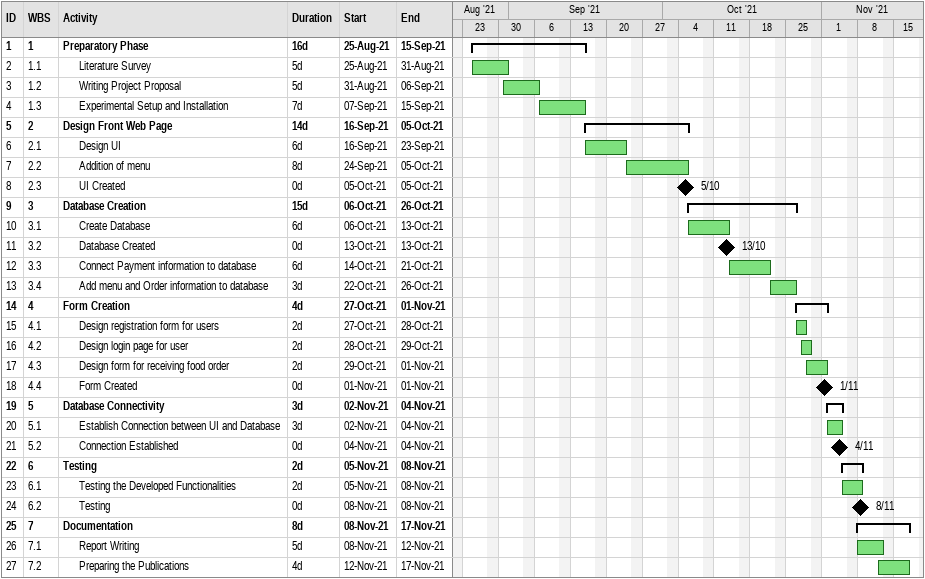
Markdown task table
| ID | WBS | Task | Duration | Start | Finish |
|---|---|---|---|---|---|
| 1 | 1 | **Preparatory Phase** | 16d | 2021-08-25 | 2021-09-15 |
| 2 | 1.1 | Literature Survey | 5d | 2021-08-25 | 2021-08-31 |
| 3 | 1.2 | Writing Project Proposal | 5d | 2021-08-31 | 2021-09-06 |
| 4 | 1.3 | Experimental Setup and Installation | 7d | 2021-09-07 | 2021-09-15 |
| 5 | 2 | **Design Front Web Page** | 14d | 2021-09-16 | 2021-10-05 |
| 6 | 2.1 | Design UI | 6d | 2021-09-16 | 2021-09-23 |
| 7 | 2.2 | Addition of menu | 8d | 2021-09-24 | 2021-10-05 |
| 8 | 2.3 | UI Created | 0d | 2021-10-05 | 2021-10-05 |
| 9 | 3 | **Database Creation** | 15d | 2021-10-06 | 2021-10-26 |
| 10 | 3.1 | Create Database | 6d | 2021-10-06 | 2021-10-13 |
| 11 | 3.2 | Database Created | 0d | 2021-10-13 | 2021-10-13 |
| 12 | 3.3 | Connect Payment information to database | 6d | 2021-10-14 | 2021-10-21 |
| 13 | 3.4 | Add menu and Order information to database | 3d | 2021-10-22 | 2021-10-26 |
| 14 | 4 | **Form Creation** | 4d | 2021-10-27 | 2021-11-01 |
| 15 | 4.1 | Design registration form for users | 2d | 2021-10-27 | 2021-10-28 |
| 16 | 4.2 | Design login page for user | 2d | 2021-10-28 | 2021-10-29 |
| 17 | 4.3 | Design form for receiving food order | 2d | 2021-10-29 | 2021-11-01 |
| 18 | 4.4 | Form Created | 0d | 2021-11-01 | 2021-11-01 |
| 19 | 5 | **Database Connectivity** | 3d | 2021-11-02 | 2021-11-04 |
| 20 | 5.1 | Establish Connection between UI and Database | 3d | 2021-11-02 | 2021-11-04 |
| 21 | 5.2 | Connection Established | 0d | 2021-11-04 | 2021-11-04 |
| 22 | 6 | **Testing** | 2d | 2021-11-05 | 2021-11-08 |
| 23 | 6.1 | Testing the Developed Functionalities | 2d | 2021-11-05 | 2021-11-08 |
| 24 | 6.2 | Testing | 0d | 2021-11-08 | 2021-11-08 |
| 25 | 7 | **Documentation** | 8d | 2021-11-08 | 2021-11-17 |
| 26 | 7.1 | Report Writing | 5d | 2021-11-08 | 2021-11-12 |
| 27 | 7.2 | Preparing the Publications | 4d | 2021-11-12 | 2021-11-17 |
